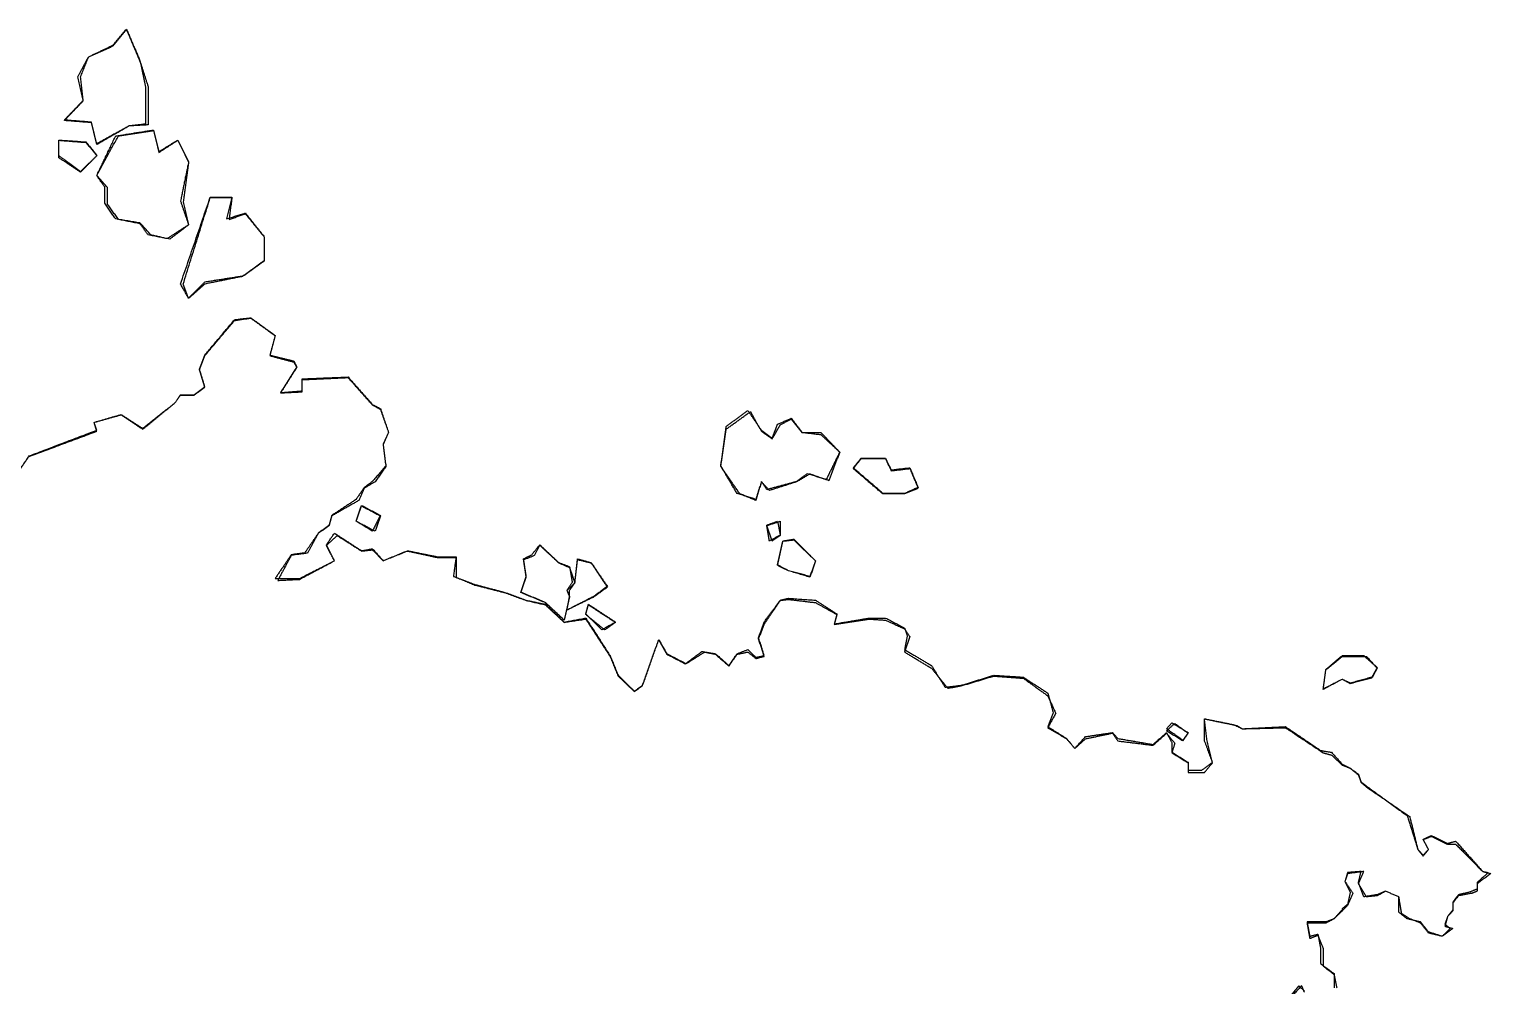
# Model space of a CAD drawing. Header units: millimetres. Extents: x 4 to 525, y -334 to -6.
# Drawn here: x 381.8 to 524.9, y -124.9 to -31.3 of the extents above; entities that cross this region are included whole.
import ezdxf

# ---------------------------------------------------------------- set-up
doc = ezdxf.new("R2010")
doc.units = ezdxf.units.MM
for name, color, linetype in [('boundaries003', 7, 'CONTINUOUS'), ('boundaries011', 7, 'CONTINUOUS'), ('boundaries012', 7, 'CONTINUOUS'), ('boundaries015', 7, 'CONTINUOUS'), ('boundaries022', 7, 'CONTINUOUS'), ('boundaries026', 7, 'CONTINUOUS'), ('boundaries029', 7, 'CONTINUOUS'), ('boundaries031', 7, 'CONTINUOUS'), ('boundaries033', 7, 'CONTINUOUS'), ('boundaries035', 7, 'CONTINUOUS'), ('boundaries038', 7, 'CONTINUOUS'), ('boundaries040', 7, 'CONTINUOUS'), ('boundaries043', 7, 'CONTINUOUS'), ('boundaries049', 7, 'CONTINUOUS'), ('boundaries051', 7, 'CONTINUOUS'), ('boundaries061', 7, 'CONTINUOUS'), ('mapOutline247', 7, 'CONTINUOUS'), ('mapOutline251', 7, 'CONTINUOUS'), ('mapOutline253', 7, 'CONTINUOUS'), ('mapOutline259', 7, 'CONTINUOUS'), ('mapOutline262', 7, 'CONTINUOUS'), ('mapOutline264', 7, 'CONTINUOUS'), ('mapOutline267', 7, 'CONTINUOUS'), ('mapOutline269', 7, 'CONTINUOUS'), ('mapOutline271', 7, 'CONTINUOUS'), ('mapOutline273', 7, 'CONTINUOUS'), ('mapOutline279', 7, 'CONTINUOUS'), ('mapOutline288', 7, 'CONTINUOUS'), ('mapOutline291', 7, 'CONTINUOUS'), ('mapOutline292', 7, 'CONTINUOUS'), ('mapOutline300', 7, 'CONTINUOUS')]:
    doc.layers.add(name, color=color, linetype=linetype)

msp = doc.modelspace()

# ---------------------------------------------------------------- linework, layer by layer
at = {"layer": 'boundaries003'}
for points in [[(389.996, -32.8348), (391.319, -31.2737)], [(391.319, -31.2737), (392.642, -34.3694)], [(387.615, -33.9725), (389.996, -32.8348)], [(386.556, -35.9304), (387.615, -33.9725)], [(392.642, -34.3694), (393.171, -36.8829)], [(387.085, -38.2323), (386.556, -35.9304)], [(393.171, -36.8829), (393.171, -40.5606)], [(385.233, -40.1637), (387.085, -38.2323)], [(387.879, -40.3754), (385.233, -40.1637)], [(388.408, -42.4921), (387.879, -40.3754)], [(391.583, -40.7458), (388.408, -42.4921)], [(393.171, -40.5606), (391.583, -40.7458)]]:
    msp.add_open_spline(points, degree=1, dxfattribs=at)
at = {"layer": 'boundaries011'}
for points in [[(390.26, -41.7248), (393.965, -41.1427)], [(393.965, -41.1427), (394.494, -43.2594)], [(388.408, -45.5877), (390.26, -41.7248)], [(394.494, -43.2594), (396.346, -42.1217)], [(396.346, -42.1217), (397.404, -44.2383)], [(397.404, -44.2383), (396.61, -48.1012)], [(389.202, -46.7519), (388.408, -45.5877)], [(389.202, -48.3129), (389.202, -46.7519)], [(390.26, -49.8475), (389.202, -48.3129)], [(396.61, -48.1012), (397.404, -50.4296)], [(392.642, -50.2444), (390.26, -49.8475)], [(393.7, -51.4085), (392.642, -50.2444)], [(395.288, -51.779), (393.7, -51.4085)], [(397.404, -50.4296), (395.288, -51.779)]]:
    msp.add_open_spline(points, degree=1, dxfattribs=at)
at = {"layer": 'boundaries012'}
for points in [[(384.704, -43.6562), (384.704, -42.1217)], [(384.704, -42.1217), (387.35, -42.3069)], [(387.35, -42.3069), (388.408, -43.6562)], [(386.821, -45.2173), (384.704, -43.6562)], [(388.408, -43.6562), (386.821, -45.2173)]]:
    msp.add_open_spline(points, degree=1, dxfattribs=at)
at = {"layer": 'boundaries015'}
for points in [[(396.61, -56.224), (399.521, -47.7308)], [(399.521, -47.7308), (401.637, -47.7308)], [(401.638, -47.7308), (401.108, -49.8475)], [(401.108, -49.8475), (402.96, -49.2654)], [(402.96, -49.2654), (404.812, -51.5937)], [(404.812, -51.5937), (404.812, -53.9221)], [(404.812, -53.9221), (402.696, -55.4567)], [(402.696, -55.4567), (398.992, -56.0387)], [(397.404, -57.5998), (396.61, -56.224)], [(398.992, -56.0387), (397.404, -57.5998)]]:
    msp.add_open_spline(points, degree=1, dxfattribs=at)
at = {"layer": 'boundaries022'}
for points in [[(398.992, -63.1825), (401.902, -59.7165)], [(401.902, -59.7165), (403.49, -59.5313)], [(403.49, -59.5313), (405.871, -61.251)], [(405.871, -61.251), (405.342, -63.1825)], [(398.462, -64.5583), (398.992, -63.1825)], [(405.342, -63.1825), (407.723, -63.7646)], [(407.723, -63.7646), (407.988, -64.3467)], [(398.992, -66.2781), (398.462, -64.5583)], [(396.081, -67.8392), (396.61, -67.0719)], [(396.61, -67.0719), (397.933, -67.0719)], [(397.933, -67.0719), (398.992, -66.2781)], [(392.906, -70.3527), (396.081, -67.8392)], [(388.144, -69.7706), (390.79, -69.0033)], [(388.408, -70.5379), (388.144, -69.7706)], [(390.79, -69.0033), (392.906, -70.3527)], [(381.794, -73.0515), (388.408, -70.5379)], [(379.942, -75.7767), (381.794, -73.0515)]]:
    msp.add_open_spline(points, degree=1, dxfattribs=at)
at = {"layer": 'boundaries026'}
for points in [[(407.988, -64.3467), (406.4, -66.8602)], [(408.517, -65.5108), (413.015, -65.3256)], [(408.517, -66.675), (408.517, -65.5108)], [(413.015, -65.3256), (415.396, -68.0244)], [(406.4, -66.8602), (408.517, -66.675)], [(415.396, -68.0244), (416.19, -68.4213)], [(416.19, -68.4213), (416.983, -70.7496)], [(416.983, -70.7496), (416.454, -71.8873)], [(416.454, -71.8873), (416.719, -74.0304)], [(416.719, -74.0304), (415.396, -75.565)], [(415.396, -75.565), (414.602, -76.1471)], [(414.602, -76.1471), (413.808, -77.3113)], [(413.808, -77.3113), (411.427, -78.8723)], [(411.163, -79.8248), (410.104, -80.6185)], [(411.427, -78.8723), (411.163, -79.8248)], [(410.104, -80.6185), (408.781, -82.55)], [(410.898, -81.7563), (411.692, -80.6185)], [(411.692, -80.6185), (414.338, -82.3383)], [(407.458, -82.7352), (405.871, -85.0635)], [(408.781, -82.55), (407.458, -82.7352)], [(411.692, -83.3173), (410.898, -81.7563)], [(414.338, -82.3383), (415.396, -82.1531)], [(415.396, -82.1531), (416.454, -83.3173)], [(416.454, -83.3173), (418.835, -82.3383)], [(418.835, -82.3383), (421.746, -82.9204)], [(421.746, -82.9204), (423.598, -82.9204)], [(423.598, -82.9204), (423.333, -84.8519)], [(408.252, -85.0635), (411.692, -83.3173)], [(405.871, -85.0635), (408.252, -85.0635)], [(423.333, -84.8519), (425.45, -85.6456)], [(425.45, -85.6456), (428.36, -86.4129)], [(428.36, -86.4129), (430.477, -87.1802)], [(430.477, -87.1802), (432.329, -87.5771)], [(453.76, -89.3233), (455.348, -87.1802)], [(455.348, -87.1802), (456.142, -86.995)], [(456.142, -86.995), (458.788, -87.1802)], [(458.788, -87.1802), (460.904, -88.5296)], [(432.329, -87.5771), (434.181, -89.3233)], [(460.904, -88.5296), (460.64, -89.5085)], [(434.181, -89.3233), (436.298, -88.9265)], [(436.298, -88.9265), (438.679, -92.6042)], [(453.231, -90.8579), (453.76, -89.3233)], [(460.64, -89.5085), (464.079, -88.9265)], [(464.079, -88.9265), (465.667, -88.9265)], [(465.667, -88.9265), (467.519, -89.9054)], [(467.519, -89.9054), (467.783, -90.6727)], [(441.854, -95.5146), (443.442, -91.0431)], [(443.442, -91.0431), (444.235, -92.419)], [(453.76, -92.6042), (453.231, -90.8579)], [(467.783, -90.6727), (467.519, -92.0221)], [(438.679, -92.6042), (439.473, -94.5356)], [(444.235, -92.419), (446.088, -93.3715)], [(446.088, -93.3715), (447.675, -92.2073)], [(447.675, -92.2073), (448.998, -92.419)], [(448.998, -92.419), (450.321, -93.5831)], [(450.321, -93.5831), (451.115, -92.419)], [(451.115, -92.419), (452.173, -92.0221)], [(452.173, -92.0221), (452.967, -92.7894)], [(452.967, -92.7894), (453.76, -92.6042)], [(467.519, -92.0221), (470.165, -93.5831)], [(470.165, -93.5831), (471.488, -95.6998)], [(439.473, -94.5356), (441.06, -96.0967)], [(441.06, -96.0967), (441.854, -95.5146)], [(471.488, -95.6998), (473.075, -95.5146)], [(473.075, -95.5146), (476.25, -94.5356)], [(476.25, -94.5356), (479.16, -94.7208)], [(479.16, -94.7208), (481.542, -96.2819)], [(481.542, -96.2819), (482.071, -98.2133)], [(482.071, -98.2133), (481.542, -99.5627)], [(481.542, -99.5627), (483.394, -100.727)], [(485.246, -100.542), (487.892, -100.145)], [(487.892, -100.145), (488.421, -100.727)], [(491.86, -101.309), (493.183, -100.145)], [(493.183, -100.145), (493.713, -101.124)], [(496.887, -100.912), (496.887, -98.7954)], [(496.888, -98.7954), (499.798, -99.3775)], [(499.798, -99.3775), (500.592, -99.7744)], [(500.592, -99.7744), (504.825, -99.5627)], [(504.825, -99.5627), (508.265, -101.891)], [(483.394, -100.727), (484.188, -101.706)], [(484.188, -101.706), (485.246, -100.542)], [(488.421, -100.727), (491.86, -101.309)], [(493.713, -101.124), (493.713, -102.076)], [(497.681, -103.055), (496.887, -100.912)], [(493.713, -102.076), (495.3, -103.055)], [(495.3, -103.055), (495.3, -103.823)], [(496.623, -103.823), (497.681, -103.055)], [(508.265, -101.891), (509.323, -102.076)], [(509.323, -102.076), (510.381, -103.24)], [(495.3, -103.823), (496.623, -103.823)], [(510.381, -103.24), (511.175, -103.637)], [(511.175, -103.637), (511.969, -104.219)], [(511.969, -104.219), (512.233, -104.987)], [(512.233, -104.987), (512.763, -105.384)], [(512.763, -105.384), (516.731, -108.268)], [(516.731, -108.268), (517.79, -111.575)], [(517.79, -111.575), (518.319, -112.157)], [(518.319, -110.596), (519.112, -110.225)], [(518.848, -111.575), (518.319, -110.596)], [(518.319, -112.157), (518.848, -111.575)], [(519.112, -110.225), (520.7, -110.993)], [(520.7, -110.993), (521.494, -110.781)], [(521.494, -110.781), (524.14, -113.744)], [(510.91, -113.85), (510.646, -114.723)], [(512.233, -113.744), (510.91, -113.85)], [(511.969, -114.829), (512.233, -113.744)], [(524.669, -113.85), (523.61, -114.829)], [(524.14, -113.744), (524.669, -113.85)], [(510.646, -114.723), (511.175, -115.782)], [(511.175, -115.782), (510.91, -116.972)], [(512.498, -116.231), (511.969, -114.829)], [(514.615, -115.676), (513.821, -116.02)], [(515.938, -116.231), (514.615, -115.676)], [(522.817, -115.782), (521.758, -116.02)], [(523.61, -115.464), (522.817, -115.782)], [(523.61, -114.829), (523.61, -115.464)], [(510.91, -116.972), (510.381, -117.396)], [(513.821, -116.02), (512.498, -116.231)], [(515.938, -117.74), (515.938, -116.231)], [(521.758, -116.02), (521.229, -116.761)], [(521.229, -116.761), (521.229, -117.501)], [(508.794, -118.692), (506.942, -118.692)], [(506.942, -118.692), (507.206, -120.094)], [(509.588, -118.375), (508.794, -118.692)], [(510.381, -117.501), (509.587, -118.375)], [(510.381, -117.396), (510.381, -117.501)], [(516.731, -118.375), (515.938, -117.74)], [(518.054, -118.692), (516.731, -118.375)], [(518.848, -119.671), (518.054, -118.692)], [(520.7, -118.163), (520.435, -118.904)], [(521.229, -117.501), (520.7, -118.163)], [(507.206, -120.094), (508, -119.883)], [(508, -119.883), (508.265, -121.285)], [(520.171, -120.094), (518.848, -119.671)], [(520.965, -119.327), (520.171, -120.094)], [(520.435, -118.904), (520.965, -119.327)], [(508.265, -121.285), (508.265, -122.767)], [(508.265, -122.767), (509.588, -123.746)], [(509.588, -123.746), (509.588, -125.148)], [(506.148, -124.936), (505.09, -126.206)], [(506.677, -125.465), (506.148, -124.936)]]:
    msp.add_open_spline(points, degree=1, dxfattribs=at)
at = {"layer": 'boundaries029'}
for points in [[(450.056, -70.1675), (452.173, -68.6065)], [(452.173, -68.6065), (453.496, -70.5379)], [(454.554, -71.3317), (455.083, -69.9558)], [(455.083, -69.9558), (456.406, -69.3737)], [(456.406, -69.3737), (457.465, -70.7496)], [(449.527, -74.0304), (450.056, -70.1675)], [(453.496, -70.5379), (454.554, -71.3317)], [(457.465, -70.7496), (459.317, -70.7496)], [(459.317, -70.7496), (461.169, -72.681)], [(461.169, -72.681), (459.846, -75.3798)], [(451.115, -76.7292), (449.527, -74.0304)], [(453.496, -75.565), (452.967, -77.3112)], [(454.025, -76.3587), (453.496, -75.565)], [(456.935, -75.565), (454.025, -76.3587)], [(457.994, -74.7977), (456.935, -75.565)], [(459.846, -75.3798), (457.994, -74.7977)], [(452.967, -77.3113), (451.115, -76.7292)]]:
    msp.add_open_spline(points, degree=1, dxfattribs=at)
at = {"layer": 'boundaries031'}
for points in [[(462.492, -74.2156), (463.285, -73.2631)], [(465.402, -76.7292), (462.492, -74.2156)], [(463.285, -73.2631), (465.667, -73.2631)], [(465.667, -73.2631), (466.196, -74.4273)], [(466.196, -74.4273), (468.048, -74.2156)], [(468.048, -74.2156), (468.842, -76.1471)], [(467.519, -76.7292), (465.402, -76.7292)], [(468.842, -76.1471), (467.519, -76.7292)]]:
    msp.add_open_spline(points, degree=1, dxfattribs=at)
at = {"layer": 'boundaries033'}
for points in [[(413.808, -79.4544), (414.338, -77.8933)], [(414.338, -77.8933), (416.19, -78.8723)], [(415.396, -80.4069), (413.808, -79.4544)], [(416.19, -78.8723), (415.396, -80.4069)]]:
    msp.add_open_spline(points, degree=1, dxfattribs=at)
at = {"layer": 'boundaries035'}
for points in [[(454.025, -79.8248), (455.083, -79.4544)], [(454.29, -81.3858), (454.025, -79.8248)], [(455.083, -79.4544), (455.348, -80.8037)], [(455.348, -80.8037), (454.29, -81.3858)]]:
    msp.add_open_spline(points, degree=1, dxfattribs=at)
at = {"layer": 'boundaries038'}
for points in [[(455.083, -83.7142), (455.613, -81.3858)], [(455.612, -81.3858), (456.671, -81.2006)], [(456.671, -81.2006), (458.788, -83.3173)], [(456.142, -84.2962), (455.083, -83.7142)], [(458.258, -84.8519), (456.142, -84.2962)], [(458.788, -83.3173), (458.258, -84.8519)]]:
    msp.add_open_spline(points, degree=1, dxfattribs=at)
at = {"layer": 'boundaries040'}
for points in [[(430.212, -83.1321), (431.006, -82.7352)], [(431.006, -82.7352), (431.8, -81.7562)], [(431.8, -81.7562), (433.652, -83.5025)], [(430.477, -84.8519), (430.212, -83.1321)], [(433.652, -83.5025), (434.71, -83.8994)], [(434.71, -83.8994), (434.975, -85.434)], [(429.948, -86.4129), (430.477, -84.8519)], [(434.975, -85.434), (434.446, -86.2277)], [(432.329, -87.3919), (429.948, -86.4129)], [(434.71, -86.8098), (434.181, -89.1117)], [(434.446, -86.2277), (434.71, -86.8098)], [(434.181, -89.1117), (432.329, -87.3919)]]:
    msp.add_open_spline(points, degree=1, dxfattribs=at)
at = {"layer": 'boundaries043'}
for points in [[(435.24, -85.434), (435.504, -83.1321)], [(435.504, -83.1321), (436.827, -83.5025)], [(436.827, -83.5025), (438.415, -85.8308)], [(434.71, -86.2277), (435.24, -85.434)], [(438.415, -85.8308), (437.092, -86.8098)], [(437.092, -86.8098), (434.446, -88.1592)], [(434.446, -88.1592), (434.71, -86.8098)], [(434.71, -86.8098), (434.71, -86.2277)]]:
    msp.add_open_spline(points, degree=1, dxfattribs=at)
at = {"layer": 'boundaries049'}
for points in [[(436.298, -88.5296), (436.562, -87.5771)], [(437.885, -90.0906), (436.298, -88.5296)], [(436.562, -87.5771), (439.208, -89.3233)], [(439.208, -89.3233), (437.885, -90.0906)]]:
    msp.add_open_spline(points, degree=1, dxfattribs=at)
at = {"layer": 'boundaries051'}
for points in [[(508.794, -93.9535), (510.381, -92.6042)], [(510.381, -92.6042), (512.498, -92.6042)], [(512.498, -92.6042), (513.821, -93.7683)], [(508.529, -95.885), (508.794, -93.9535)], [(513.821, -93.7683), (513.292, -94.7208)], [(510.381, -94.9325), (508.529, -95.885)], [(511.175, -95.3029), (510.381, -94.9325)], [(513.292, -94.7208), (511.175, -95.3029)]]:
    msp.add_open_spline(points, degree=1, dxfattribs=at)
at = {"layer": 'boundaries061'}
for points in [[(493.183, -99.7744), (493.713, -99.1923)], [(494.771, -100.912), (493.183, -99.7744)], [(493.713, -99.1923), (495.3, -100.145)], [(495.3, -100.145), (494.771, -100.912)]]:
    msp.add_open_spline(points, degree=1, dxfattribs=at)
at = {"layer": 'mapOutline247'}
for points in [[(493.183, -99.986), (493.977, -99.2452)], [(494.771, -100.965), (493.183, -99.986)], [(493.977, -99.2452), (495.3, -100.198)], [(495.3, -100.198), (494.771, -100.965)]]:
    msp.add_open_spline(points, degree=1, dxfattribs=at)
at = {"layer": 'mapOutline251'}
for points in [[(508.794, -93.98), (510.381, -92.6835)], [(510.381, -92.6835), (512.763, -92.6835)], [(512.763, -92.6835), (513.821, -93.8477)], [(508.529, -95.9115), (508.794, -93.98)], [(513.821, -93.8477), (513.292, -94.8267)], [(510.381, -94.9325), (508.529, -95.9115)], [(511.175, -95.3558), (510.381, -94.9325)], [(513.292, -94.8267), (511.175, -95.3558)]]:
    msp.add_open_spline(points, degree=1, dxfattribs=at)
at = {"layer": 'mapOutline253'}
for points in [[(436.298, -88.5825), (436.562, -87.63)], [(438.15, -90.0906), (436.298, -88.5825)], [(436.562, -87.63), (439.208, -89.3498)], [(439.208, -89.3498), (438.15, -90.0906)]]:
    msp.add_open_spline(points, degree=1, dxfattribs=at)
at = {"layer": 'mapOutline259'}
for points in [[(435.24, -85.4869), (435.504, -83.2115)], [(435.504, -83.2115), (436.827, -83.529)], [(436.827, -83.529), (438.415, -85.9102)], [(434.71, -86.2277), (435.24, -85.4869)], [(437.092, -86.8627), (434.446, -88.1592)], [(434.446, -88.1592), (434.71, -86.8627)], [(434.71, -86.8627), (434.71, -86.2277)], [(438.415, -85.9102), (437.092, -86.8627)]]:
    msp.add_open_spline(points, degree=1, dxfattribs=at)
at = {"layer": 'mapOutline262'}
for points in [[(430.213, -83.2115), (431.271, -82.7881)], [(431.271, -82.7881), (431.8, -81.8092)], [(431.8, -81.8092), (433.652, -83.529)], [(430.477, -84.9313), (430.212, -83.2115)], [(433.652, -83.529), (434.71, -83.9788)], [(434.71, -83.9788), (435.24, -85.4869)], [(429.948, -86.4394), (430.477, -84.9313)], [(435.24, -85.4869), (434.446, -86.2277)], [(432.329, -87.4183), (429.948, -86.4394)], [(434.71, -86.8627), (434.181, -89.1381)], [(434.446, -86.2277), (434.71, -86.8627)], [(434.181, -89.1381), (432.329, -87.4183)]]:
    msp.add_open_spline(points, degree=1, dxfattribs=at)
at = {"layer": 'mapOutline264'}
for points in [[(455.083, -83.7671), (455.613, -81.3858)], [(455.612, -81.3858), (456.671, -81.28)], [(456.671, -81.28), (458.788, -83.3173)], [(456.142, -84.2963), (455.083, -83.7671)], [(458.258, -84.9313), (456.142, -84.2963)], [(458.788, -83.3173), (458.258, -84.9313)]]:
    msp.add_open_spline(points, degree=1, dxfattribs=at)
at = {"layer": 'mapOutline267'}
for points in [[(454.025, -79.8777), (455.348, -79.4544)], [(454.554, -81.3858), (454.025, -79.8777)], [(455.348, -79.4544), (455.348, -80.8567)], [(455.348, -80.8567), (454.554, -81.3858)]]:
    msp.add_open_spline(points, degree=1, dxfattribs=at)
at = {"layer": 'mapOutline269'}
for points in [[(413.808, -79.4544), (414.338, -77.9462)], [(414.338, -77.9463), (416.19, -78.9252)], [(415.66, -80.4333), (413.808, -79.4544)], [(416.19, -78.9252), (415.66, -80.4333)]]:
    msp.add_open_spline(points, degree=1, dxfattribs=at)
at = {"layer": 'mapOutline271'}
for points in [[(462.492, -74.295), (463.285, -73.316)], [(465.402, -76.7821), (462.492, -74.295)], [(463.285, -73.316), (465.667, -73.316)], [(465.667, -73.316), (466.196, -74.5067)], [(466.196, -74.5067), (468.048, -74.295)], [(468.048, -74.295), (468.842, -76.2265)], [(467.519, -76.7821), (465.402, -76.7821)], [(468.842, -76.2265), (467.519, -76.7821)]]:
    msp.add_open_spline(points, degree=1, dxfattribs=at)
at = {"layer": 'mapOutline273'}
for points in [[(450.056, -70.4321), (452.438, -68.7123)], [(452.438, -68.7123), (453.496, -70.6437)], [(454.554, -71.3846), (455.348, -70.0088)], [(455.348, -70.0088), (456.406, -69.4531)], [(456.406, -69.4531), (457.465, -70.7496)], [(449.527, -74.0833), (450.056, -70.4321)], [(453.496, -70.6437), (454.554, -71.3846)], [(457.465, -70.7496), (459.317, -70.9612)], [(459.317, -70.9613), (461.169, -72.681)], [(461.169, -72.681), (460.11, -75.4856)], [(451.379, -76.7556), (449.527, -74.0833)], [(453.496, -75.5915), (452.967, -77.4171)], [(454.29, -76.4381), (453.496, -75.5915)], [(456.935, -75.5915), (454.29, -76.4381)], [(458.258, -74.8242), (456.935, -75.5915)], [(460.11, -75.4856), (458.258, -74.8242)], [(452.967, -77.4171), (451.379, -76.7556)]]:
    msp.add_open_spline(points, degree=1, dxfattribs=at)
at = {"layer": 'mapOutline279'}
for points in [[(398.992, -63.2354), (401.902, -59.7958)], [(401.902, -59.7958), (403.49, -59.5577)], [(403.49, -59.5577), (405.871, -61.2775)], [(405.871, -61.2775), (405.342, -63.2354)], [(398.462, -64.6112), (398.992, -63.2354)], [(405.342, -63.2354), (407.723, -63.8704)], [(407.988, -64.3996), (406.4, -66.8867)], [(407.723, -63.8704), (407.988, -64.3996)], [(398.992, -66.331), (398.462, -64.6112)], [(408.517, -65.5902), (413.015, -65.3785)], [(408.517, -66.7808), (408.517, -65.5902)], [(413.015, -65.3785), (415.396, -68.0508)], [(396.081, -67.8392), (396.61, -67.0983)], [(396.61, -67.0983), (397.933, -67.0983)], [(397.933, -67.0983), (398.992, -66.331)], [(406.4, -66.8867), (408.517, -66.7808)], [(392.906, -70.4321), (396.081, -67.8392)], [(415.396, -68.0508), (416.19, -68.5006)], [(416.19, -68.5006), (416.983, -70.7496)], [(388.144, -69.7706), (390.79, -69.0298)], [(388.408, -70.6437), (388.144, -69.7706)], [(390.79, -69.0298), (392.906, -70.4321)], [(381.794, -73.1044), (388.408, -70.6437)], [(416.983, -70.7496), (416.454, -71.9402)], [(416.454, -71.9402), (416.719, -74.0833)], [(416.719, -74.0833), (415.66, -75.5915)], [(415.66, -75.5915), (414.602, -76.2265)], [(414.602, -76.2265), (414.073, -77.4171)], [(414.073, -77.4171), (411.427, -78.9252)], [(411.163, -79.8777), (410.104, -80.645)], [(411.427, -78.9252), (411.163, -79.8777)], [(410.104, -80.645), (409.046, -82.5765)], [(410.898, -81.8092), (411.956, -80.8567)], [(411.956, -80.8567), (414.338, -82.3648)], [(407.458, -82.7881), (406.135, -85.2488)], [(409.046, -82.5765), (407.458, -82.7881)], [(411.692, -83.3173), (410.898, -81.8092)], [(414.338, -82.3648), (415.396, -82.259)], [(415.396, -82.259), (416.454, -83.3173)], [(416.454, -83.3173), (418.835, -82.3648)], [(418.835, -82.3648), (421.746, -82.9998)], [(421.746, -82.9998), (423.598, -82.9998)], [(423.598, -82.9998), (423.598, -84.9313)], [(408.252, -85.1429), (411.692, -83.3173)], [(406.135, -85.2488), (408.252, -85.1429)], [(423.598, -84.9313), (425.45, -85.6985)], [(425.45, -85.6985), (428.36, -86.4394)], [(428.36, -86.4394), (430.477, -87.2067)], [(430.477, -87.2067), (432.329, -87.63)], [(453.76, -89.5615), (455.348, -87.2067)], [(455.348, -87.2067), (456.142, -87.1008)], [(456.142, -87.1008), (458.788, -87.4183)], [(432.329, -87.63), (434.181, -89.3498)], [(458.788, -87.4183), (460.904, -88.5825)], [(460.904, -88.5825), (460.64, -89.5615)], [(434.181, -89.3498), (436.298, -89.0323)], [(436.298, -89.0323), (438.679, -92.6835)], [(453.231, -90.9638), (453.76, -89.5615)], [(460.64, -89.5615), (464.079, -89.0323)], [(464.079, -89.0323), (465.667, -89.1381)], [(465.667, -89.1381), (467.519, -89.9848)], [(467.519, -89.9848), (468.048, -90.7521)], [(441.854, -95.5675), (443.442, -91.0696)], [(443.442, -91.0696), (444.235, -92.4719)], [(453.76, -92.6835), (453.231, -90.9638)], [(468.048, -90.7521), (467.519, -92.2602)], [(438.679, -92.6835), (439.473, -94.615)], [(444.235, -92.4719), (446.088, -93.4244)], [(446.088, -93.4244), (447.94, -92.2602)], [(447.94, -92.2602), (448.998, -92.4719)], [(448.998, -92.4719), (450.321, -93.636)], [(450.321, -93.636), (451.115, -92.4719)], [(451.115, -92.4719), (452.173, -92.2602)], [(452.173, -92.2602), (452.967, -92.8952)], [(452.967, -92.8952), (453.76, -92.6835)], [(467.519, -92.2602), (470.165, -93.8477)], [(470.165, -93.8477), (471.752, -95.8056)], [(439.473, -94.615), (441.06, -96.1231)], [(441.06, -96.1231), (441.854, -95.5675)], [(471.752, -95.8056), (473.075, -95.5675)], [(473.075, -95.5675), (476.25, -94.615)], [(476.25, -94.615), (479.16, -94.8267)], [(479.16, -94.8267), (481.542, -96.5465)], [(481.542, -96.5465), (482.335, -98.2662)], [(482.335, -98.2662), (481.542, -99.6685)], [(481.542, -99.6685), (483.394, -100.753)], [(497.152, -100.965), (496.887, -98.7954)], [(496.888, -98.7954), (500.062, -99.4569)], [(500.062, -99.4569), (500.592, -99.7744)], [(500.592, -99.7744), (504.825, -99.6685)], [(504.825, -99.6685), (508.529, -102.129)], [(483.394, -100.753), (484.188, -101.706)], [(484.188, -101.706), (485.246, -100.753)], [(485.246, -100.753), (487.892, -100.198)], [(487.892, -100.198), (488.421, -100.965)], [(488.421, -100.965), (491.86, -101.388)], [(491.86, -101.388), (493.183, -100.198)], [(493.183, -100.198), (493.977, -101.177)], [(493.977, -101.177), (493.712, -102.129)], [(497.681, -103.108), (497.152, -100.965)], [(493.713, -102.129), (495.3, -103.108)], [(508.529, -102.129), (509.323, -102.341)], [(509.323, -102.341), (510.381, -103.32)], [(495.3, -103.108), (495.3, -104.061)], [(495.3, -104.061), (496.887, -104.061)], [(496.887, -104.061), (497.681, -103.108)], [(510.381, -103.32), (511.175, -103.637)], [(511.175, -103.637), (511.969, -104.299)], [(511.969, -104.299), (512.233, -105.04)], [(512.233, -105.04), (512.763, -105.463)], [(512.763, -105.463), (516.996, -108.373)], [(516.996, -108.373), (517.79, -111.601)], [(517.79, -111.601), (518.319, -112.236)], [(518.319, -110.622), (519.112, -110.305)], [(518.848, -111.601), (518.319, -110.622)], [(518.319, -112.236), (518.848, -111.601)], [(519.112, -110.305), (520.7, -111.072)], [(520.7, -111.072), (521.494, -111.072)], [(521.494, -111.072), (524.14, -113.744)], [(510.91, -113.956), (510.646, -114.723)], [(512.498, -113.744), (510.91, -113.956)], [(511.969, -114.935), (512.498, -113.744)], [(524.933, -113.956), (523.61, -114.935)], [(524.14, -113.744), (524.933, -113.956)], [(510.646, -114.723), (511.44, -115.887)], [(511.44, -115.887), (510.91, -117.078)], [(512.763, -116.231), (511.969, -114.935)], [(514.615, -115.676), (513.821, -116.126)], [(515.938, -116.231), (514.615, -115.676)], [(523.081, -115.888), (521.758, -116.126)], [(523.61, -115.676), (523.081, -115.888)], [(523.61, -114.935), (523.61, -115.676)], [(510.91, -117.078), (510.381, -117.607)], [(513.821, -116.126), (512.763, -116.231)], [(516.202, -117.845), (515.938, -116.231)], [(521.758, -116.126), (521.229, -116.866)], [(521.229, -116.866), (521.229, -117.607)], [(508.794, -118.798), (506.942, -118.798)], [(506.942, -118.798), (507.206, -120.306)], [(509.588, -118.375), (508.794, -118.798)], [(510.381, -117.607), (509.587, -118.375)], [(516.996, -118.375), (516.202, -117.845)], [(518.054, -118.798), (516.996, -118.375)], [(518.848, -119.777), (518.054, -118.798)], [(520.7, -118.163), (520.435, -119.115)], [(521.229, -117.607), (520.7, -118.163)], [(507.206, -120.306), (508, -119.989)], [(508, -119.989), (508.529, -121.285)], [(520.171, -120.094), (518.848, -119.777)], [(521.229, -119.327), (520.171, -120.094)], [(520.435, -119.115), (521.229, -119.327)], [(508.529, -121.285), (508.529, -123.005)], [(508.529, -123.005), (509.588, -123.851)], [(509.587, -123.851), (509.852, -125.148)], [(506.413, -124.936), (505.09, -126.339)], [(506.677, -125.571), (506.413, -124.936)]]:
    msp.add_open_spline(points, degree=1, dxfattribs=at)
at = {"layer": 'mapOutline288'}
for points in [[(396.875, -56.224), (399.521, -47.7573)], [(399.521, -47.7573), (401.637, -47.7573)], [(401.638, -47.7573), (401.373, -49.9004)], [(401.373, -49.9004), (402.96, -49.3448)], [(402.96, -49.3448), (404.812, -51.6202)], [(404.812, -51.6202), (404.812, -53.975)], [(404.812, -53.975), (402.696, -55.4831)], [(402.696, -55.4831), (398.992, -56.224)], [(397.404, -57.6262), (396.875, -56.224)], [(398.992, -56.224), (397.404, -57.6262)]]:
    msp.add_open_spline(points, degree=1, dxfattribs=at)
at = {"layer": 'mapOutline291'}
for points in [[(384.704, -43.8679), (384.704, -42.1481)], [(384.704, -42.1481), (387.35, -42.3598)], [(387.35, -42.3598), (388.408, -43.6562)], [(386.821, -45.2702), (384.704, -43.8679)], [(388.408, -43.6562), (386.821, -45.2702)]]:
    msp.add_open_spline(points, degree=1, dxfattribs=at)
at = {"layer": 'mapOutline292'}
for points in [[(390.525, -41.7248), (393.965, -41.1956)], [(393.965, -41.1956), (394.494, -43.3387)], [(388.408, -45.5877), (390.525, -41.7248)], [(394.494, -43.3387), (396.346, -42.1481)], [(396.346, -42.1481), (397.404, -44.2912)], [(397.404, -44.2912), (396.875, -48.1806)], [(389.467, -46.7783), (388.408, -45.5877)], [(389.467, -48.3923), (389.467, -46.7783)], [(390.525, -49.9004), (389.467, -48.3923)], [(396.875, -48.1806), (397.404, -50.4296)], [(392.642, -50.3237), (390.525, -49.9004)], [(393.435, -51.4085), (392.642, -50.3237)], [(395.552, -51.8319), (393.435, -51.4085)], [(397.404, -50.4296), (395.552, -51.8319)]]:
    msp.add_open_spline(points, degree=1, dxfattribs=at)
at = {"layer": 'mapOutline300'}
for points in [[(389.996, -32.9142), (391.319, -31.3002)], [(391.319, -31.3002), (392.642, -34.4223)], [(387.615, -33.9725), (389.996, -32.9142)], [(386.821, -35.9304), (387.615, -33.9725)], [(392.642, -34.4223), (393.435, -36.8829)], [(387.085, -38.2852), (386.821, -35.9304)], [(393.435, -36.8829), (393.435, -40.64)], [(385.233, -40.2167), (387.085, -38.2852)], [(387.879, -40.4283), (385.233, -40.2167)], [(388.408, -42.5715), (387.879, -40.4283)], [(391.583, -40.7458), (388.408, -42.5715)], [(393.435, -40.64), (391.583, -40.7458)]]:
    msp.add_open_spline(points, degree=1, dxfattribs=at)

doc.saveas('drawing.dxf')
